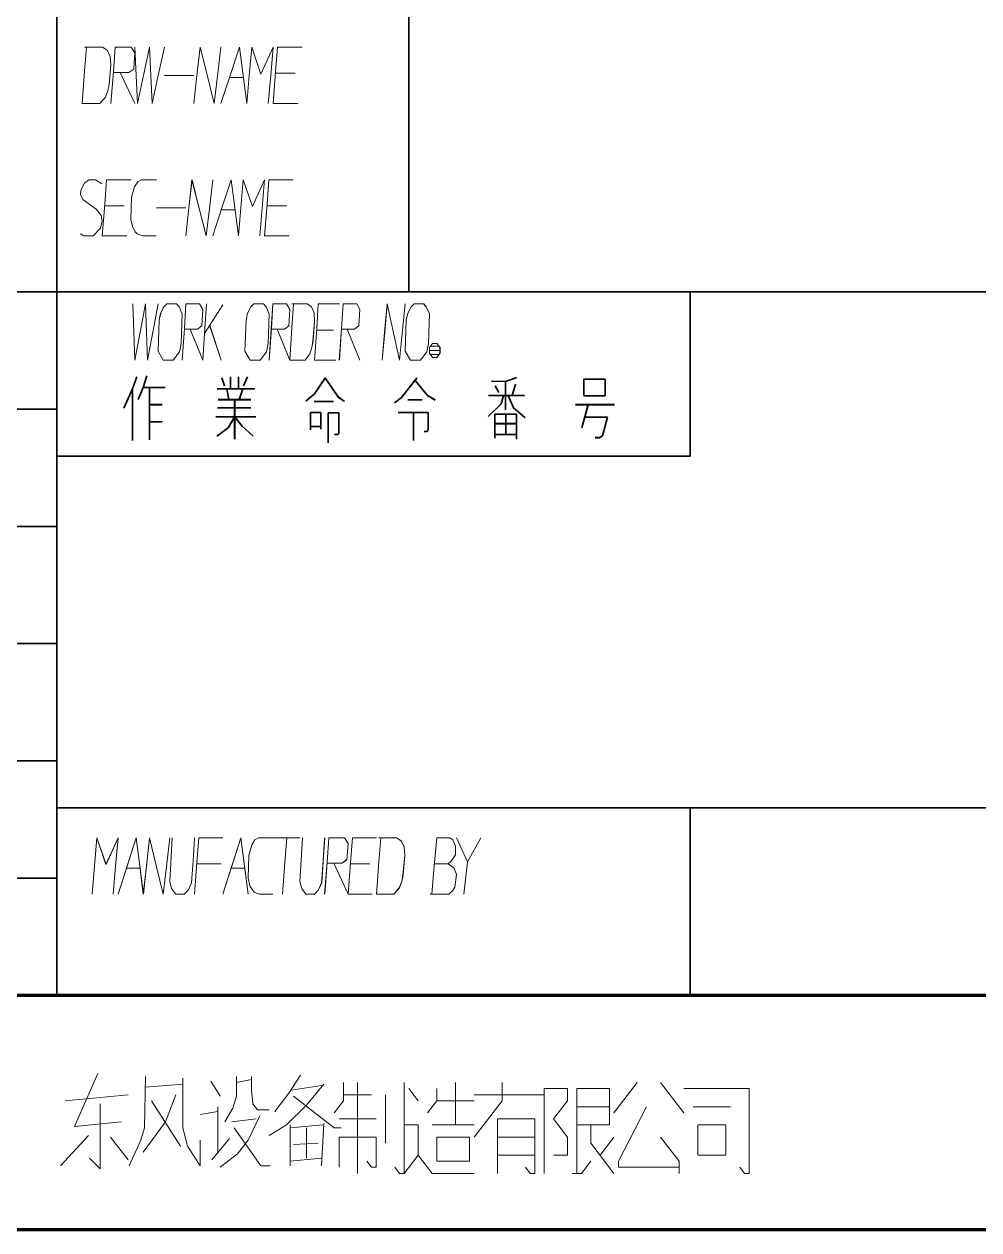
# Model space of a CAD drawing. Header units: millimetres. Extents: x 1333 to 104182, y -62616 to -5704.
# Drawn here: x 43425.5 to 43466.2, y -62590.8 to -62539.4 of the extents above; entities that cross this region are included whole.
import ezdxf

# ---------------------------------------------------------------- set-up
doc = ezdxf.new("R2010")
doc.units = ezdxf.units.MM
doc.header["$LTSCALE"] = 0.5
doc.layers.add('08', color=1, linetype='Continuous')
doc.layers.add('11', color=3, linetype='Continuous')

# ---------------------------------------------------------------- blocks, each defined once
blk = doc.blocks.new('A$C32A078D3')
at = {"color": 7, "lineweight": 13}
for points in [[(-148.255, 6.668), (-149.248, 4.41)], [(-146.218, 6.539), (-146.268, 4.345)], [(-146.218, 6.087), (-144.628, 6.216)], [(-144.628, 6.474), (-144.628, 4.345)], [(-143.436, 6.345), (-143.039, 5.7)], [(-142.343, 6.539), (-142.343, 5.7)], [(-142.343, 6.281), (-141.697, 6.41)], [(-141.697, 6.539), (-141.697, 5.958)], [(-138.617, 6.216), (-139.362, 5.313), (-140.207, 4.474), (-140.952, 4.023)], [(-139.611, 6.603), (-140.108, 5.829)], [(-137.773, 6.281), (-137.773, 5.506), (-138.17, 4.99)], [(-137.177, 2.41), (-137.177, 6.281)], [(-135.19, 6.281), (-135.19, 2.41), (-135.388, 2.41), (-135.587, 2.668)], [(-133.004, 6.281), (-133.004, 4.474)], [(-131.017, 6.281), (-131.017, 5.506), (-132.209, 3.958)], [(-126.248, 4.99), (-125.254, 6.281)], [(-123.267, 4.99), (-124.26, 6.281)], [(-149.646, 5.506), (-146.963, 5.764)], [(-145.373, 4.603), (-144.926, 5.764)], [(-142.343, 5.7), (-142.492, 5.184)], [(-141.697, 5.958), (-141.648, 5.377)], [(-140.108, 5.829), (-140.704, 5.055)], [(-140.008, 5.958), (-138.717, 6.152)], [(-139.909, 5.7), (-138.17, 4.345), (-137.872, 4.345)], [(-136.581, 5.764), (-137.773, 5.764)], [(-135.984, 3.7), (-135.984, 5.764)], [(-134.593, 5.506), (-134.991, 6.023)], [(-134.196, 4.99), (-133.799, 5.506), (-133.799, 6.023)], [(-129.228, 5.764), (-132.209, 5.764)], [(-129.228, 2.41), (-129.228, 6.023), (-128.235, 6.023), (-128.235, 5.506), (-128.831, 4.732), (-128.235, 3.958), (-128.235, 3.184), (-128.831, 3.184)], [(-127.837, 4.474), (-126.446, 4.474), (-126.446, 6.023), (-127.837, 6.023), (-127.837, 2.41)], [(-120.882, 2.668), (-120.684, 2.41), (-120.485, 2.41), (-120.485, 6.023), (-123.267, 6.023)], [(-148.155, 5.377), (-148.155, 2.603)], [(-145.97, 5.506), (-144.728, 3.571)], [(-143.138, 3.313), (-143.138, 5.248)], [(-142.492, 5.184), (-142.84, 4.603)], [(-141.648, 5.377), (-141.449, 5.119)], [(-133.799, 5.506), (-132.209, 5.506)], [(-126.446, 5.248), (-127.837, 5.248)], [(-124.857, 5.248), (-126.049, 2.926), (-126.049, 2.668), (-123.466, 2.668)], [(-122.87, 5.248), (-121.28, 5.248)], [(-143.138, 5.055), (-143.883, 4.926)], [(-142.542, 4.603), (-141.499, 4.732)], [(-141.35, 4.861), (-141.846, 3.829)], [(-141.449, 5.119), (-140.952, 5.119)], [(-137.971, 4.732), (-136.382, 4.732)], [(-131.215, 2.41), (-131.215, 4.732), (-129.626, 4.732), (-129.626, 2.41), (-129.824, 2.41), (-130.023, 2.668)], [(-149.248, 4.41), (-147.261, 4.603)], [(-146.268, 4.345), (-146.417, 3.829)], [(-146.317, 3.313), (-145.373, 4.603)], [(-144.628, 4.345), (-144.43, 3.571)], [(-142.442, 4.345), (-141.3, 2.732)], [(-140.058, 4.474), (-140.058, 2.732)], [(-140.058, 4.345), (-138.667, 4.474)], [(-139.362, 4.345), (-139.362, 3.055)], [(-138.617, 4.539), (-138.717, 2.732)], [(-135.19, 4.474), (-134.593, 4.474), (-134.593, 3.184)], [(-132.209, 4.474), (-133.997, 4.474)], [(-126.248, 2.41), (-127.241, 3.7), (-127.241, 4.474)], [(-148.652, 4.023), (-149.844, 2.732)], [(-147.708, 3.958), (-146.963, 2.99)], [(-146.417, 3.829), (-146.913, 2.732)], [(-143.883, 2.732), (-143.883, 3.829)], [(-142.641, 3.894), (-143.386, 2.99)], [(-142.293, 3.248), (-141.846, 3.829)], [(-139.909, 3.635), (-138.866, 3.7)], [(-137.971, 2.668), (-137.971, 3.958), (-136.382, 3.958), (-136.382, 2.668), (-136.581, 2.668), (-136.779, 2.926)], [(-131.215, 3.958), (-129.626, 3.958)], [(-126.844, 3.184), (-126.248, 3.958)], [(-123.466, 2.41), (-123.466, 2.926), (-124.26, 3.958)], [(-144.43, 3.571), (-143.883, 2.732)], [(-143.039, 2.668), (-142.293, 3.248)], [(-135.19, 2.41), (-134.593, 3.184), (-133.997, 2.41), (-132.209, 2.41)], [(-129.626, 3.184), (-131.215, 3.184)], [(-148.155, 2.603), (-148.602, 3.055)], [(-141.3, 2.732), (-140.902, 2.732)], [(-138.717, 3.055), (-140.058, 2.926)], [(-128.036, 2.41), (-127.639, 2.41), (-127.241, 2.926)]]:
    blk.add_lwpolyline(points, dxfattribs=at)
for points in [[(-122.671, 4.474), (-122.671, 3.184), (-121.479, 3.184), (-121.479, 4.474)], [(-133.799, 2.926), (-132.408, 2.926), (-132.408, 3.958), (-133.799, 3.958)]]:
    blk.add_lwpolyline(points, close=True, dxfattribs=at)
blk = doc.blocks.new('999')
at = {"color": 7, "lineweight": 35}
for p, q in [((75474.98, -11451.12), (75474.98, -11826.55)), ((75114.98, -11823.12), (75475.51, -11823.12)), ((75804.98, -11823.12), (75475.51, -11823.12)), ((75474.98, -11826.55), (75474.98, -11913.12)), ((75114.98, -11838.12), (75474.98, -11838.12)), ((75555.98, -11844.12), (75474.98, -11844.12)), ((75234.98, -11853.12), (75474.98, -11853.12)), ((75474.98, -11868.12), (75294.98, -11868.12)), ((75354.98, -11883.12), (75474.98, -11883.12)), ((75474.98, -11889.12), (75684.98, -11889.12)), ((75414.98, -11898.12), (75474.98, -11898.12)), ((75894.98, -11913.12), (75114.98, -11913.12))]:
    blk.add_line(p, q, dxfattribs=at)
at = {"color": 7, "lineweight": 35, "ltscale": 0.45}
blk.add_line((75519.98, -11823.12), (75519.98, -11769.12), dxfattribs=at)
at = {"color": 7, "lineweight": 35, "ltscale": 0.175}
blk.add_line((75555.98, -11823.12), (75555.98, -11844.12), dxfattribs=at)
at = {"color": 7, "lineweight": 35, "ltscale": 0.013838}
blk.add_line((75485.19, -11833.97), (75484.64, -11835.53), dxfattribs=at)
at = {"color": 7, "lineweight": 35, "ltscale": 0.012732}
blk.add_line((75486.48, -11833.88), (75486.03, -11835.34), dxfattribs=at)
at = {"color": 7, "lineweight": 35, "ltscale": 0.008817}
blk.add_line((75496.07, -11834.14), (75496.43, -11835.13), dxfattribs=at)
at = {"color": 7, "lineweight": 35, "ltscale": 0.013058}
blk.add_line((75497.19, -11833.97), (75497.19, -11835.53), dxfattribs=at)
at = {"color": 7, "lineweight": 35, "ltscale": 0.012885}
blk.add_line((75498.23, -11835.53), (75498.23, -11833.99), dxfattribs=at)
at = {"color": 7, "lineweight": 35, "ltscale": 0.010751}
blk.add_line((75499.35, -11833.97), (75498.84, -11835.15), dxfattribs=at)
at = {"color": 7, "lineweight": 35, "ltscale": 0.020296}
blk.add_line((75509.3, -11834.14), (75507.93, -11836.15), dxfattribs=at)
at = {"color": 7, "lineweight": 35, "ltscale": 0.025005}
blk.add_line((75509.3, -11834.14), (75510.99, -11836.61), dxfattribs=at)
at = {"color": 7, "lineweight": 35, "ltscale": 0.026499}
blk.add_line((75521.03, -11834.14), (75519.07, -11836.64), dxfattribs=at)
at = {"color": 7, "lineweight": 35, "ltscale": 0.020925}
blk.add_line((75520.79, -11834.44), (75522.38, -11836.38), dxfattribs=at)
at = {"color": 7, "lineweight": 35, "ltscale": 0.012818}
blk.add_line((75533.82, -11834.09), (75532.36, -11834.58), dxfattribs=at)
at = {"color": 7, "lineweight": 35, "ltscale": 0.017297}
blk.add_line((75542.38, -11836.36), (75542.38, -11834.28), dxfattribs=at)
at = {"color": 7, "lineweight": 35, "ltscale": 0.022888}
for p, q in [((75542.38, -11834.28), (75545.12, -11834.28)), ((75545.12, -11836.42), (75542.38, -11836.42)), ((75531.01, -11838.77), (75533.75, -11838.77)), ((75531.01, -11839.98), (75533.75, -11839.98)), ((75531.01, -11841.38), (75533.75, -11841.38))]:
    blk.add_line(p, q, dxfattribs=at)
at = {"color": 7, "lineweight": 35, "ltscale": 0.017825}
blk.add_line((75545.12, -11834.28), (75545.12, -11836.42), dxfattribs=at)
at = {"color": 7, "lineweight": 35, "ltscale": 0.022354}
blk.add_line((75484.64, -11835.53), (75483.56, -11837.99), dxfattribs=at)
at = {"color": 7, "lineweight": 35, "ltscale": 0.055069}
blk.add_line((75484.64, -11835.53), (75484.64, -11842.14), dxfattribs=at)
at = {"color": 7, "lineweight": 35, "ltscale": 0.01406}
blk.add_line((75486.03, -11835.34), (75485.36, -11836.89), dxfattribs=at)
at = {"color": 7, "lineweight": 35, "ltscale": 0.023425}
blk.add_line((75486.03, -11835.34), (75488.85, -11835.34), dxfattribs=at)
at = {"color": 7, "lineweight": 35, "ltscale": 0.055948}
blk.add_line((75486.82, -11835.34), (75486.82, -11842.06), dxfattribs=at)
at = {"color": 7, "lineweight": 35, "ltscale": 0.039795}
blk.add_line((75495.5, -11835.53), (75500.28, -11835.53), dxfattribs=at)
at = {"color": 7, "lineweight": 35, "ltscale": 0.01167}
blk.add_line((75496.73, -11835.53), (75496.98, -11836.91), dxfattribs=at)
at = {"color": 7, "lineweight": 35, "ltscale": 0.012113}
blk.add_line((75498.78, -11835.53), (75498.31, -11836.91), dxfattribs=at)
at = {"color": 7, "lineweight": 35, "ltscale": 0.014799}
blk.add_line((75532.36, -11834.58), (75530.58, -11834.54), dxfattribs=at)
at = {"color": 7, "lineweight": 35, "ltscale": 0.007989}
blk.add_line((75531.03, -11835.15), (75531.51, -11835.98), dxfattribs=at)
at = {"color": 7, "lineweight": 35, "ltscale": 0.030356}
blk.add_line((75532.36, -11834.58), (75532.36, -11838.22), dxfattribs=at)
at = {"color": 7, "lineweight": 35, "ltscale": 0.01256}
blk.add_line((75533.65, -11834.94), (75533.2, -11836.38), dxfattribs=at)
at = {"color": 7, "lineweight": 35, "ltscale": 0.013745}
blk.add_line((75486.82, -11837.55), (75488.47, -11837.55), dxfattribs=at)
at = {"color": 7, "lineweight": 35, "ltscale": 0.034692}
blk.add_line((75495.63, -11836.91), (75499.79, -11836.91), dxfattribs=at)
at = {"color": 7, "lineweight": 35, "ltscale": 0.042181}
blk.add_line((75497.72, -11836.91), (75497.72, -11841.97), dxfattribs=at)
at = {"color": 7, "lineweight": 35, "ltscale": 0.012121}
blk.add_line((75507.93, -11836.15), (75506.83, -11837.1), dxfattribs=at)
at = {"color": 7, "lineweight": 35, "ltscale": 0.020776}
blk.add_line((75507.89, -11837.14), (75510.38, -11837.14), dxfattribs=at)
at = {"color": 7, "lineweight": 35, "ltscale": 0.007862}
blk.add_line((75510.99, -11836.61), (75511.78, -11837.14), dxfattribs=at)
at = {"color": 7, "lineweight": 35, "ltscale": 0.009306}
blk.add_line((75519.07, -11836.64), (75518.18, -11837.31), dxfattribs=at)
at = {"color": 7, "lineweight": 35, "ltscale": 0.01532}
blk.add_line((75519.87, -11836.93), (75521.71, -11836.93), dxfattribs=at)
at = {"color": 7, "lineweight": 35, "ltscale": 0.009549}
blk.add_line((75522.38, -11836.38), (75523.38, -11836.95), dxfattribs=at)
at = {"color": 7, "lineweight": 35, "ltscale": 0.019321}
blk.add_line((75531.81, -11837.46), (75530.14, -11839.07), dxfattribs=at)
at = {"color": 7, "lineweight": 35, "ltscale": 0.03822}
blk.add_line((75530.18, -11836.38), (75534.77, -11836.38), dxfattribs=at)
at = {"color": 7, "lineweight": 35, "ltscale": 0.009288}
blk.add_line((75532.09, -11836.38), (75531.81, -11837.46), dxfattribs=at)
at = {"color": 7, "lineweight": 35, "ltscale": 0.014153}
blk.add_line((75532.72, -11836.38), (75533.37, -11837.95), dxfattribs=at)
at = {"color": 7, "lineweight": 35, "ltscale": 0.041736}
blk.add_line((75541.3, -11837.55), (75546.31, -11837.55), dxfattribs=at)
at = {"color": 7, "lineweight": 35, "ltscale": 0.025634}
blk.add_line((75542.93, -11837.55), (75542.13, -11840.52), dxfattribs=at)
at = {"color": 7, "lineweight": 35, "ltscale": 0.042444}
blk.add_line((75495.31, -11839.09), (75500.41, -11839.09), dxfattribs=at)
at = {"color": 7, "lineweight": 35, "ltscale": 0.035217}
blk.add_line((75495.55, -11837.97), (75499.77, -11837.97), dxfattribs=at)
at = {"color": 7, "lineweight": 35, "ltscale": 0.013831}
blk.add_line((75497.72, -11839.09), (75496.9, -11840.53), dxfattribs=at)
at = {"color": 7, "lineweight": 35, "ltscale": 0.012913}
blk.add_line((75497.72, -11839.09), (75498.69, -11840.3), dxfattribs=at)
at = {"color": 7, "lineweight": 35, "ltscale": 0.011108}
for p, q in [((75507.42, -11838.54), (75508.75, -11838.54)), ((75507.42, -11840.36), (75508.75, -11840.36))]:
    blk.add_line(p, q, dxfattribs=at)
at = {"color": 7, "lineweight": 35, "ltscale": 0.01853}
blk.add_line((75507.42, -11840.76), (75507.42, -11838.54), dxfattribs=at)
at = {"color": 7, "lineweight": 35, "ltscale": 0.018002}
blk.add_line((75508.75, -11838.54), (75508.75, -11840.7), dxfattribs=at)
at = {"color": 7, "lineweight": 35, "ltscale": 0.011621}
blk.add_line((75509.66, -11838.58), (75511.06, -11838.58), dxfattribs=at)
at = {"color": 7, "lineweight": 35, "ltscale": 0.032123}
blk.add_line((75509.66, -11842.44), (75509.66, -11838.58), dxfattribs=at)
at = {"color": 7, "lineweight": 35, "ltscale": 0.021356}
blk.add_line((75511.06, -11838.58), (75511.06, -11841.15), dxfattribs=at)
at = {"color": 7, "lineweight": 35, "ltscale": 0.032043}
blk.add_line((75518.62, -11838.56), (75522.47, -11838.56), dxfattribs=at)
at = {"color": 7, "lineweight": 35, "ltscale": 0.029919}
blk.add_line((75520.59, -11838.56), (75520.59, -11842.15), dxfattribs=at)
at = {"color": 7, "lineweight": 35, "ltscale": 0.018179}
blk.add_line((75522.47, -11838.56), (75522.47, -11840.74), dxfattribs=at)
at = {"color": 7, "lineweight": 35, "ltscale": 0.025415}
blk.add_line((75531.01, -11841.82), (75531.01, -11838.77), dxfattribs=at)
at = {"color": 7, "lineweight": 35, "ltscale": 0.02171}
blk.add_line((75532.38, -11838.77), (75532.38, -11841.38), dxfattribs=at)
at = {"color": 7, "lineweight": 35, "ltscale": 0.016253}
blk.add_line((75533.37, -11837.95), (75534.85, -11839.22), dxfattribs=at)
at = {"color": 7, "lineweight": 35, "ltscale": 0.026474}
blk.add_line((75533.75, -11838.77), (75533.75, -11841.95), dxfattribs=at)
at = {"color": 7, "lineweight": 35, "ltscale": 0.013562}
blk.add_line((75486.82, -11839.73), (75488.44, -11839.73), dxfattribs=at)
at = {"color": 7, "lineweight": 35, "ltscale": 0.014876}
blk.add_line((75496.9, -11840.53), (75495.46, -11841.59), dxfattribs=at)
at = {"color": 7, "lineweight": 35, "ltscale": 0.015722}
blk.add_line((75498.69, -11840.3), (75500.09, -11841.57), dxfattribs=at)
at = {"color": 7, "lineweight": 35, "ltscale": 0.024365}
blk.add_line((75542.5, -11839.15), (75545.42, -11839.15), dxfattribs=at)
at = {"color": 7, "lineweight": 35, "ltscale": 0.020591}
blk.add_line((75545.42, -11839.15), (75544.78, -11841.54), dxfattribs=at)
at = {"color": 7, "lineweight": 35, "ltscale": 0.00343}
blk.add_line((75510.92, -11841.38), (75510.51, -11841.38), dxfattribs=at)
at = {"color": 7, "lineweight": 35, "ltscale": 0.002245}
blk.add_line((75511.06, -11841.15), (75510.92, -11841.38), dxfattribs=at)
at = {"color": 7, "lineweight": 35, "ltscale": 0.003223}
blk.add_line((75522.34, -11840.97), (75521.95, -11840.97), dxfattribs=at)
at = {"color": 7, "lineweight": 35, "ltscale": 0.002201}
blk.add_line((75522.47, -11840.74), (75522.34, -11840.97), dxfattribs=at)
at = {"color": 7, "lineweight": 35, "ltscale": 0.004529}
blk.add_line((75544.38, -11841.77), (75543.83, -11841.77), dxfattribs=at)
at = {"color": 7, "lineweight": 35, "ltscale": 0.003873}
blk.add_line((75544.78, -11841.54), (75544.38, -11841.77), dxfattribs=at)
at = {"color": 7, "lineweight": 35, "ltscale": 0.2}
blk.add_line((75555.98, -11889.12), (75555.98, -11913.12), dxfattribs=at)
at = {"color": 7, "lineweight": 70}
for p, q in [((75894.98, -11913.12), (73476.98, -11913.12)), ((75924.98, -11943.12), (73401.98, -11943.12))]:
    blk.add_line(p, q, dxfattribs=at)
at = {"color": 7, "lineweight": 13}
for points in [[(75478.21, -11799.03), (75480.49, -11799.03), (75481.2, -11798.22), (75481.51, -11797.41), (75481.67, -11796.6), (75481.9, -11794.08), (75481.82, -11793), (75481.43, -11792.19), (75480.8, -11791.83), (75478.52, -11791.83)], [(75478.76, -11791.83), (75478.52, -11794.89), (75478.21, -11799.03)], [(75481.9, -11799.03), (75482.22, -11794.98), (75482.45, -11791.83), (75484.5, -11791.83), (75484.97, -11792.55), (75484.81, -11794.62), (75484.18, -11795.07), (75482.22, -11795.07)], [(75484.97, -11791.83), (75485.12, -11795.43), (75485.28, -11799.03), (75486.07, -11795.43), (75486.85, -11791.83), (75487.01, -11795.43), (75487.17, -11799.03), (75487.95, -11795.43), (75488.74, -11791.83)], [(75492.51, -11799.03), (75492.9, -11795.43), (75493.3, -11791.83), (75494.24, -11795.52), (75495.1, -11799.03), (75495.57, -11795.16), (75495.97, -11791.83)], [(75495.97, -11799.03), (75497.15, -11795.43), (75498.32, -11791.83), (75498.8, -11795.43), (75499.27, -11799.03)], [(75499.27, -11799.03), (75499.58, -11795.43), (75499.9, -11791.83), (75501.07, -11795.25), (75502.65, -11791.83), (75502.33, -11795.43), (75502.02, -11799.03)], [(75505.79, -11799.03), (75502.65, -11799.03), (75502.96, -11794.98), (75503.2, -11791.83), (75506.34, -11791.83)], [(75483.08, -11795.07), (75484.97, -11799.03)], [(75488.74, -11795.43), (75492.51, -11795.43)], [(75497.07, -11795.7), (75498.8, -11795.7)], [(75502.96, -11795.16), (75505.47, -11795.16)], [(75477.99, -11815.7), (75478.45, -11815.97), (75479.62, -11815.97), (75480.56, -11814.98), (75480.79, -11814.08), (75480.64, -11813.36), (75480.01, -11812.55), (75478.3, -11811.29), (75477.99, -11810.66), (75478.06, -11810.12), (75478.53, -11809.22), (75479.08, -11808.77), (75479.94, -11808.77), (75480.72, -11809.31)], [(75483.92, -11815.97), (75480.79, -11815.97), (75481.11, -11811.92), (75481.34, -11808.77), (75484.46, -11808.77)], [(75487.66, -11815.97), (75485.94, -11815.97), (75485.24, -11815.7), (75485.01, -11815.43), (75484.7, -11814.89), (75484.46, -11813.9), (75484.54, -11811.02), (75484.93, -11809.67), (75485.32, -11809.04), (75485.79, -11808.77), (75487.74, -11808.77)], [(75491.48, -11815.97), (75491.87, -11812.37), (75492.26, -11808.77), (75493.2, -11812.46), (75494.06, -11815.97), (75494.53, -11812.1), (75494.92, -11808.77)], [(75494.92, -11815.97), (75496.09, -11812.37), (75497.26, -11808.77), (75497.73, -11812.37), (75498.2, -11815.97)], [(75498.2, -11815.97), (75498.51, -11812.37), (75498.82, -11808.77), (75499.99, -11812.19), (75501.55, -11808.77), (75501.24, -11812.37), (75500.93, -11815.97)], [(75504.67, -11815.97), (75501.55, -11815.97), (75501.86, -11811.92), (75502.1, -11808.77), (75505.22, -11808.77)], [(75481.11, -11812.1), (75483.6, -11812.1)], [(75487.74, -11812.37), (75491.48, -11812.37)], [(75496.01, -11812.64), (75497.73, -11812.64)], [(75501.86, -11812.1), (75504.36, -11812.1)], [(75484.68, -11824.67), (75484.82, -11828.27), (75484.95, -11831.87), (75485.63, -11828.27), (75486.3, -11824.67), (75486.44, -11828.27), (75486.57, -11831.87), (75487.24, -11828.27), (75487.92, -11824.67)], [(75491.02, -11831.87), (75491.29, -11827.82), (75491.49, -11824.67), (75493.24, -11824.67), (75493.65, -11825.39), (75493.51, -11827.46), (75492.97, -11827.91), (75491.29, -11827.91)], [(75493.65, -11831.87), (75493.92, -11827.82), (75494.12, -11824.67)], [(75496.21, -11824.76), (75493.85, -11828.45)], [(75502.14, -11831.87), (75502.41, -11827.82), (75502.61, -11824.67), (75504.37, -11824.67), (75504.77, -11825.39), (75504.64, -11827.46), (75504.1, -11827.91), (75502.41, -11827.91)], [(75504.77, -11831.87), (75506.73, -11831.87), (75507.33, -11831.06), (75507.6, -11830.25), (75507.74, -11829.44), (75507.94, -11826.92), (75507.87, -11825.84), (75507.53, -11825.03), (75507, -11824.67), (75505.04, -11824.67)], [(75505.24, -11824.67), (75505.04, -11827.73), (75504.77, -11831.87)], [(75510.64, -11831.87), (75507.94, -11831.87), (75508.21, -11827.82), (75508.41, -11824.67), (75511.11, -11824.67)], [(75511.11, -11831.87), (75511.38, -11827.82), (75511.58, -11824.67), (75513.33, -11824.67), (75513.74, -11825.39), (75513.6, -11827.46), (75513.06, -11827.91), (75511.38, -11827.91)], [(75516.57, -11831.87), (75516.9, -11828.27), (75517.24, -11824.67), (75518.05, -11828.36), (75518.79, -11831.87), (75519.2, -11828), (75519.53, -11824.67)], [(75492.03, -11827.91), (75493.65, -11831.87)], [(75494.52, -11827.37), (75496.01, -11831.87)], [(75503.15, -11827.91), (75504.77, -11831.87)], [(75508.21, -11828), (75510.37, -11828)], [(75512.12, -11827.91), (75513.74, -11831.87)], [(75523.98, -11830.61), (75522.63, -11830.61)], [(75522.77, -11830.07), (75523.85, -11830.07)], [(75522.77, -11831.15), (75523.85, -11831.15)], [(75479.49, -11900.17), (75479.8, -11896.57), (75480.11, -11892.97), (75481.27, -11896.39), (75482.81, -11892.97), (75482.5, -11896.57), (75482.19, -11900.17)], [(75482.81, -11900.17), (75483.96, -11896.57), (75485.12, -11892.97), (75485.58, -11896.57), (75486.04, -11900.17)], [(75486.04, -11900.17), (75486.43, -11896.57), (75486.81, -11892.97), (75487.74, -11896.66), (75488.58, -11900.17), (75489.05, -11896.3), (75489.43, -11892.97)], [(75489.74, -11892.97), (75489.43, -11898.55), (75489.66, -11899.45), (75490.2, -11900.17), (75491.28, -11900.17), (75491.82, -11899.63), (75492.21, -11898.73), (75492.44, -11895.31), (75492.59, -11892.97)], [(75492.59, -11900.17), (75492.9, -11896.12), (75493.13, -11892.97), (75496.21, -11892.97)], [(75496.21, -11900.17), (75497.37, -11896.57), (75498.52, -11892.97), (75498.99, -11896.57), (75499.45, -11900.17)], [(75502.61, -11900.17), (75500.91, -11900.17), (75500.22, -11899.9), (75499.99, -11899.63), (75499.68, -11899.09), (75499.45, -11898.1), (75499.52, -11895.22), (75499.91, -11893.87), (75500.3, -11893.24), (75500.76, -11892.97), (75502.68, -11892.97)], [(75502.68, -11892.97), (75506.07, -11892.97)], [(75503.84, -11900.17), (75504.15, -11896.12), (75504.38, -11892.97)], [(75506.38, -11892.97), (75506.07, -11898.55), (75506.3, -11899.45), (75506.84, -11900.17), (75507.92, -11900.17), (75508.46, -11899.63), (75508.85, -11898.73), (75509.08, -11895.31), (75509.23, -11892.97)], [(75509.23, -11900.17), (75509.54, -11896.12), (75509.77, -11892.97), (75511.77, -11892.97), (75512.24, -11893.69), (75512.08, -11895.76), (75511.47, -11896.21), (75509.54, -11896.21)], [(75515.32, -11900.17), (75512.24, -11900.17), (75512.54, -11896.12), (75512.78, -11892.97), (75515.86, -11892.97)], [(75515.86, -11900.17), (75518.09, -11900.17), (75518.78, -11899.36), (75519.09, -11898.55), (75519.25, -11897.74), (75519.48, -11895.22), (75519.4, -11894.14), (75519.02, -11893.33), (75518.4, -11892.97), (75516.17, -11892.97)], [(75516.4, -11892.97), (75516.17, -11896.03), (75515.86, -11900.17)], [(75522.71, -11900.17), (75525.1, -11900.17), (75525.64, -11899.72), (75525.87, -11899.27), (75526.1, -11897.65), (75525.8, -11896.84), (75525.02, -11896.3), (75525.41, -11895.94), (75525.95, -11895.13), (75525.95, -11894.05), (75525.64, -11893.24), (75525.26, -11892.97), (75523.56, -11892.97), (75523.25, -11896.57), (75522.94, -11900.17)], [(75526.1, -11892.97), (75527.49, -11896.03), (75527.03, -11900.17)], [(75527.49, -11896.03), (75529.19, -11892.97)], [(75483.89, -11896.84), (75485.58, -11896.84)], [(75492.9, -11896.3), (75495.98, -11896.3)], [(75497.29, -11896.84), (75498.99, -11896.84)], [(75510.39, -11896.21), (75512.24, -11900.17)], [(75512.54, -11896.3), (75515.01, -11896.3)], [(75525.02, -11896.3), (75523.25, -11896.3)]]:
    blk.add_lwpolyline(points, dxfattribs=at)
for points in [[(75489.87, -11831.87), (75490.68, -11830.79), (75490.88, -11829.71), (75491.02, -11825.93), (75490.61, -11825.03), (75490.28, -11824.67), (75489.06, -11824.67), (75488.66, -11825.03), (75488.26, -11825.84), (75488.05, -11826.74), (75487.92, -11830.7), (75488.59, -11831.87)], [(75501, -11831.87), (75501.8, -11830.79), (75502.01, -11829.71), (75502.14, -11825.93), (75501.74, -11825.03), (75501.4, -11824.67), (75500.19, -11824.67), (75499.78, -11825.03), (75499.38, -11825.84), (75499.18, -11826.74), (75499.04, -11830.7), (75499.72, -11831.87)], [(75521.49, -11831.87), (75522.3, -11830.79), (75522.5, -11829.71), (75522.63, -11825.93), (75522.23, -11825.03), (75521.89, -11824.67), (75520.68, -11824.67), (75520.28, -11825.03), (75519.87, -11825.84), (75519.67, -11826.74), (75519.53, -11830.7), (75520.21, -11831.87)], [(75523.04, -11831.51), (75523.58, -11831.51), (75523.98, -11830.97), (75523.98, -11830.25), (75523.58, -11829.71), (75523.04, -11829.71), (75522.63, -11830.25), (75522.63, -11830.97)]]:
    blk.add_lwpolyline(points, close=True, dxfattribs=at)

msp = doc.modelspace()

# ---------------------------------------------------------------- linework, layer by layer
at = {"color": 7, "lineweight": 35}
for p, q in [((43426.862, -62426.825), (43426.862, -62551.969)), ((43306.862, -62550.825), (43427.041, -62550.825)), ((43536.862, -62550.825), (43427.041, -62550.825)), ((43426.862, -62551.969), (43426.862, -62580.825)), ((43306.862, -62555.825), (43426.862, -62555.825)), ((43453.862, -62557.825), (43426.862, -62557.825)), ((43346.862, -62560.825), (43426.862, -62560.825)), ((43426.862, -62565.825), (43366.862, -62565.825)), ((43386.862, -62570.825), (43426.862, -62570.825)), ((43426.862, -62572.825), (43496.862, -62572.825)), ((43406.862, -62575.825), (43426.862, -62575.825)), ((43566.862, -62580.825), (43306.862, -62580.825))]:
    msp.add_line(p, q, dxfattribs=at)
at = {"color": 7, "lineweight": 35, "ltscale": 0.45}
msp.add_line((43441.862, -62550.825), (43441.862, -62532.825), dxfattribs=at)
at = {"color": 7, "lineweight": 35, "ltscale": 0.175}
msp.add_line((43453.862, -62550.825), (43453.862, -62557.825), dxfattribs=at)
at = {"color": 7, "lineweight": 35, "ltscale": 0.013838}
msp.add_line((43430.266, -62554.441), (43430.083, -62554.963), dxfattribs=at)
at = {"color": 7, "lineweight": 35, "ltscale": 0.012732}
msp.add_line((43430.696, -62554.412), (43430.548, -62554.9), dxfattribs=at)
at = {"color": 7, "lineweight": 35, "ltscale": 0.008817}
msp.add_line((43433.894, -62554.497), (43434.014, -62554.829), dxfattribs=at)
at = {"color": 7, "lineweight": 35, "ltscale": 0.013058}
msp.add_line((43434.268, -62554.441), (43434.268, -62554.963), dxfattribs=at)
at = {"color": 7, "lineweight": 35, "ltscale": 0.012885}
msp.add_line((43434.613, -62554.963), (43434.613, -62554.448), dxfattribs=at)
at = {"color": 7, "lineweight": 35, "ltscale": 0.010751}
msp.add_line((43434.986, -62554.441), (43434.817, -62554.836), dxfattribs=at)
at = {"color": 7, "lineweight": 35, "ltscale": 0.020296}
msp.add_line((43438.304, -62554.497), (43437.846, -62555.168), dxfattribs=at)
at = {"color": 7, "lineweight": 35, "ltscale": 0.025005}
msp.add_line((43438.304, -62554.497), (43438.868, -62555.323), dxfattribs=at)
at = {"color": 7, "lineweight": 35, "ltscale": 0.026499}
msp.add_line((43442.214, -62554.497), (43441.559, -62555.33), dxfattribs=at)
at = {"color": 7, "lineweight": 35, "ltscale": 0.020925}
msp.add_line((43442.134, -62554.598), (43442.665, -62555.246), dxfattribs=at)
at = {"color": 7, "lineweight": 35, "ltscale": 0.014799}
msp.add_line((43445.989, -62554.645), (43445.397, -62554.631), dxfattribs=at)
at = {"color": 7, "lineweight": 35, "ltscale": 0.012818}
msp.add_line((43446.476, -62554.483), (43445.989, -62554.645), dxfattribs=at)
at = {"color": 7, "lineweight": 35, "ltscale": 0.030356}
msp.add_line((43445.989, -62554.645), (43445.989, -62555.86), dxfattribs=at)
at = {"color": 7, "lineweight": 35, "ltscale": 0.017297}
msp.add_line((43449.329, -62555.238), (43449.329, -62554.547), dxfattribs=at)
at = {"color": 7, "lineweight": 35, "ltscale": 0.022888}
for p, q in [((43449.329, -62554.547), (43450.244, -62554.547)), ((43450.244, -62555.26), (43449.329, -62555.26)), ((43445.539, -62556.043), (43446.454, -62556.043)), ((43445.539, -62556.446), (43446.454, -62556.446)), ((43445.539, -62556.912), (43446.454, -62556.912))]:
    msp.add_line(p, q, dxfattribs=at)
at = {"color": 7, "lineweight": 35, "ltscale": 0.017825}
msp.add_line((43450.244, -62554.547), (43450.244, -62555.26), dxfattribs=at)
at = {"color": 7, "lineweight": 35, "ltscale": 0.022354}
msp.add_line((43430.083, -62554.963), (43429.724, -62555.782), dxfattribs=at)
at = {"color": 7, "lineweight": 35, "ltscale": 0.055069}
msp.add_line((43430.083, -62554.963), (43430.083, -62557.166), dxfattribs=at)
at = {"color": 7, "lineweight": 35, "ltscale": 0.01406}
msp.add_line((43430.548, -62554.9), (43430.323, -62555.415), dxfattribs=at)
at = {"color": 7, "lineweight": 35, "ltscale": 0.023425}
msp.add_line((43430.548, -62554.9), (43431.485, -62554.9), dxfattribs=at)
at = {"color": 7, "lineweight": 35, "ltscale": 0.055948}
msp.add_line((43430.809, -62554.9), (43430.809, -62557.138), dxfattribs=at)
at = {"color": 7, "lineweight": 35, "ltscale": 0.039795}
msp.add_line((43433.704, -62554.963), (43435.296, -62554.963), dxfattribs=at)
at = {"color": 7, "lineweight": 35, "ltscale": 0.01167}
msp.add_line((43434.112, -62554.963), (43434.197, -62555.422), dxfattribs=at)
at = {"color": 7, "lineweight": 35, "ltscale": 0.012113}
msp.add_line((43434.796, -62554.963), (43434.641, -62555.422), dxfattribs=at)
at = {"color": 7, "lineweight": 35, "ltscale": 0.012121}
msp.add_line((43437.846, -62555.168), (43437.48, -62555.486), dxfattribs=at)
at = {"color": 7, "lineweight": 35, "ltscale": 0.007989}
msp.add_line((43445.545, -62554.836), (43445.708, -62555.111), dxfattribs=at)
at = {"color": 7, "lineweight": 35, "ltscale": 0.01256}
msp.add_line((43446.419, -62554.765), (43446.271, -62555.246), dxfattribs=at)
at = {"color": 7, "lineweight": 35, "ltscale": 0.013745}
msp.add_line((43430.809, -62555.634), (43431.358, -62555.634), dxfattribs=at)
at = {"color": 7, "lineweight": 35, "ltscale": 0.034692}
msp.add_line((43433.746, -62555.422), (43435.134, -62555.422), dxfattribs=at)
at = {"color": 7, "lineweight": 35, "ltscale": 0.042181}
msp.add_line((43434.444, -62555.422), (43434.444, -62557.109), dxfattribs=at)
at = {"color": 7, "lineweight": 35, "ltscale": 0.020776}
msp.add_line((43437.832, -62555.5), (43438.663, -62555.5), dxfattribs=at)
at = {"color": 7, "lineweight": 35, "ltscale": 0.007862}
msp.add_line((43438.868, -62555.323), (43439.128, -62555.5), dxfattribs=at)
at = {"color": 7, "lineweight": 35, "ltscale": 0.009306}
msp.add_line((43441.559, -62555.33), (43441.263, -62555.556), dxfattribs=at)
at = {"color": 7, "lineweight": 35, "ltscale": 0.01532}
msp.add_line((43441.826, -62555.429), (43442.439, -62555.429), dxfattribs=at)
at = {"color": 7, "lineweight": 35, "ltscale": 0.009549}
msp.add_line((43442.665, -62555.246), (43442.996, -62555.436), dxfattribs=at)
at = {"color": 7, "lineweight": 35, "ltscale": 0.019321}
msp.add_line((43445.806, -62555.606), (43445.25, -62556.142), dxfattribs=at)
at = {"color": 7, "lineweight": 35, "ltscale": 0.03822}
msp.add_line((43445.264, -62555.246), (43446.793, -62555.246), dxfattribs=at)
at = {"color": 7, "lineweight": 35, "ltscale": 0.009288}
msp.add_line((43445.898, -62555.246), (43445.806, -62555.606), dxfattribs=at)
at = {"color": 7, "lineweight": 35, "ltscale": 0.014153}
msp.add_line((43446.109, -62555.246), (43446.328, -62555.768), dxfattribs=at)
at = {"color": 7, "lineweight": 35, "ltscale": 0.041736}
msp.add_line((43448.969, -62555.634), (43450.639, -62555.634), dxfattribs=at)
at = {"color": 7, "lineweight": 35, "ltscale": 0.025634}
msp.add_line((43449.512, -62555.634), (43449.246, -62556.624), dxfattribs=at)
at = {"color": 7, "lineweight": 35, "ltscale": 0.042444}
msp.add_line((43433.641, -62556.149), (43435.338, -62556.149), dxfattribs=at)
at = {"color": 7, "lineweight": 35, "ltscale": 0.035217}
msp.add_line((43433.718, -62555.775), (43435.127, -62555.775), dxfattribs=at)
at = {"color": 7, "lineweight": 35, "ltscale": 0.013831}
msp.add_line((43434.444, -62556.149), (43434.169, -62556.629), dxfattribs=at)
at = {"color": 7, "lineweight": 35, "ltscale": 0.012913}
msp.add_line((43434.444, -62556.149), (43434.768, -62556.552), dxfattribs=at)
at = {"color": 7, "lineweight": 35, "ltscale": 0.011108}
for p, q in [((43437.677, -62555.966), (43438.121, -62555.966)), ((43437.677, -62556.573), (43438.121, -62556.573))]:
    msp.add_line(p, q, dxfattribs=at)
at = {"color": 7, "lineweight": 35, "ltscale": 0.01853}
msp.add_line((43437.677, -62556.707), (43437.677, -62555.966), dxfattribs=at)
at = {"color": 7, "lineweight": 35, "ltscale": 0.018002}
msp.add_line((43438.121, -62555.966), (43438.121, -62556.686), dxfattribs=at)
at = {"color": 7, "lineweight": 35, "ltscale": 0.011621}
msp.add_line((43438.424, -62555.98), (43438.889, -62555.98), dxfattribs=at)
at = {"color": 7, "lineweight": 35, "ltscale": 0.032123}
msp.add_line((43438.424, -62557.265), (43438.424, -62555.98), dxfattribs=at)
at = {"color": 7, "lineweight": 35, "ltscale": 0.021356}
msp.add_line((43438.889, -62555.98), (43438.889, -62556.834), dxfattribs=at)
at = {"color": 7, "lineweight": 35, "ltscale": 0.032043}
msp.add_line((43441.411, -62555.973), (43442.692, -62555.973), dxfattribs=at)
at = {"color": 7, "lineweight": 35, "ltscale": 0.029919}
msp.add_line((43442.065, -62555.973), (43442.065, -62557.17), dxfattribs=at)
at = {"color": 7, "lineweight": 35, "ltscale": 0.018179}
msp.add_line((43442.692, -62555.973), (43442.692, -62556.7), dxfattribs=at)
at = {"color": 7, "lineweight": 35, "ltscale": 0.025415}
msp.add_line((43445.539, -62557.06), (43445.539, -62556.043), dxfattribs=at)
at = {"color": 7, "lineweight": 35, "ltscale": 0.02171}
msp.add_line((43445.997, -62556.043), (43445.997, -62556.912), dxfattribs=at)
at = {"color": 7, "lineweight": 35, "ltscale": 0.016253}
msp.add_line((43446.328, -62555.768), (43446.821, -62556.191), dxfattribs=at)
at = {"color": 7, "lineweight": 35, "ltscale": 0.026474}
msp.add_line((43446.454, -62556.043), (43446.454, -62557.102), dxfattribs=at)
at = {"color": 7, "lineweight": 35, "ltscale": 0.024365}
msp.add_line((43449.368, -62556.17), (43450.343, -62556.17), dxfattribs=at)
at = {"color": 7, "lineweight": 35, "ltscale": 0.020591}
msp.add_line((43450.343, -62556.17), (43450.13, -62556.965), dxfattribs=at)
at = {"color": 7, "lineweight": 35, "ltscale": 0.013562}
msp.add_line((43430.809, -62556.361), (43431.351, -62556.361), dxfattribs=at)
at = {"color": 7, "lineweight": 35, "ltscale": 0.014876}
msp.add_line((43434.169, -62556.629), (43433.69, -62556.982), dxfattribs=at)
at = {"color": 7, "lineweight": 35, "ltscale": 0.015722}
msp.add_line((43434.768, -62556.552), (43435.232, -62556.975), dxfattribs=at)
at = {"color": 7, "lineweight": 35, "ltscale": 0.002201}
msp.add_line((43442.692, -62556.7), (43442.648, -62556.776), dxfattribs=at)
at = {"color": 7, "lineweight": 35, "ltscale": 0.00343}
msp.add_line((43438.844, -62556.912), (43438.707, -62556.912), dxfattribs=at)
at = {"color": 7, "lineweight": 35, "ltscale": 0.002245}
msp.add_line((43438.889, -62556.834), (43438.844, -62556.912), dxfattribs=at)
at = {"color": 7, "lineweight": 35, "ltscale": 0.003223}
msp.add_line((43442.648, -62556.776), (43442.52, -62556.776), dxfattribs=at)
at = {"color": 7, "lineweight": 35, "ltscale": 0.004529}
msp.add_line((43449.996, -62557.043), (43449.814, -62557.043), dxfattribs=at)
at = {"color": 7, "lineweight": 35, "ltscale": 0.003873}
msp.add_line((43450.13, -62556.965), (43449.996, -62557.043), dxfattribs=at)
at = {"color": 7, "lineweight": 35, "ltscale": 0.2}
msp.add_line((43453.862, -62572.825), (43453.862, -62580.825), dxfattribs=at)
at = {"color": 7, "lineweight": 70}
for p, q in [((43566.862, -62580.825), (42760.862, -62580.825)), ((43576.862, -62590.825), (42735.862, -62590.825))]:
    msp.add_line(p, q, dxfattribs=at)
at = {"color": 3}
msp.add_lwpolyline([(42735.862, -61996.825), (43576.862, -61996.825), (43576.862, -62590.825), (42735.862, -62590.825)], close=True, dxfattribs=at)
at = {"color": 7, "lineweight": 13}
for points in [[(43427.865, -62548.352), (43428.021, -62548.442), (43428.411, -62548.442), (43428.723, -62548.112), (43428.801, -62547.812), (43428.749, -62547.572), (43428.541, -62547.302), (43427.969, -62546.882), (43427.865, -62546.672), (43427.891, -62546.492), (43428.047, -62546.192), (43428.229, -62546.042), (43428.515, -62546.042), (43428.775, -62546.222)], [(43429.842, -62548.442), (43428.801, -62548.442), (43428.905, -62547.092), (43428.983, -62546.042), (43430.024, -62546.042)], [(43431.09, -62548.442), (43430.518, -62548.442), (43430.284, -62548.352), (43430.206, -62548.262), (43430.102, -62548.082), (43430.024, -62547.752), (43430.05, -62546.792), (43430.18, -62546.342), (43430.31, -62546.132), (43430.466, -62546.042), (43431.116, -62546.042)], [(43432.365, -62548.442), (43432.495, -62547.242), (43432.625, -62546.042), (43432.937, -62547.272), (43433.223, -62548.442), (43433.379, -62547.152), (43433.509, -62546.042)], [(43433.509, -62548.442), (43433.899, -62547.242), (43434.289, -62546.042), (43434.445, -62547.242), (43434.601, -62548.442)], [(43434.601, -62548.442), (43434.705, -62547.242), (43434.809, -62546.042), (43435.2, -62547.182), (43435.72, -62546.042), (43435.616, -62547.242), (43435.512, -62548.442)], [(43436.76, -62548.442), (43435.72, -62548.442), (43435.824, -62547.092), (43435.902, -62546.042), (43436.942, -62546.042)], [(43428.905, -62547.152), (43429.738, -62547.152)], [(43431.116, -62547.242), (43432.365, -62547.242)], [(43433.873, -62547.332), (43434.445, -62547.332)], [(43435.824, -62547.152), (43436.656, -62547.152)], [(43430.097, -62551.341), (43430.142, -62552.541), (43430.187, -62553.741), (43430.412, -62552.541), (43430.636, -62551.341), (43430.681, -62552.541), (43430.726, -62553.741), (43430.951, -62552.541), (43431.176, -62551.341)], [(43432.209, -62553.741), (43432.299, -62552.391), (43432.367, -62551.341), (43432.951, -62551.341), (43433.086, -62551.581), (43433.041, -62552.271), (43432.861, -62552.421), (43432.299, -62552.421)], [(43433.086, -62553.741), (43433.176, -62552.391), (43433.243, -62551.341)], [(43433.94, -62551.371), (43433.153, -62552.601)], [(43435.917, -62553.741), (43436.007, -62552.391), (43436.074, -62551.341), (43436.658, -62551.341), (43436.793, -62551.581), (43436.748, -62552.271), (43436.569, -62552.421), (43436.007, -62552.421)], [(43436.793, -62553.741), (43437.445, -62553.741), (43437.647, -62553.471), (43437.737, -62553.201), (43437.782, -62552.931), (43437.849, -62552.091), (43437.827, -62551.731), (43437.714, -62551.461), (43437.535, -62551.341), (43436.883, -62551.341)], [(43436.951, -62551.341), (43436.883, -62552.361), (43436.793, -62553.741)], [(43438.748, -62553.741), (43437.849, -62553.741), (43437.939, -62552.391), (43438.007, -62551.341), (43438.905, -62551.341)], [(43438.905, -62553.741), (43438.995, -62552.391), (43439.063, -62551.341), (43439.647, -62551.341), (43439.782, -62551.581), (43439.737, -62552.271), (43439.557, -62552.421), (43438.995, -62552.421)], [(43440.725, -62553.741), (43440.838, -62552.541), (43440.95, -62551.341), (43441.22, -62552.571), (43441.467, -62553.741), (43441.602, -62552.451), (43441.714, -62551.341)], [(43432.546, -62552.421), (43433.086, -62553.741)], [(43433.378, -62552.241), (43433.872, -62553.741)], [(43436.254, -62552.421), (43436.793, -62553.741)], [(43437.939, -62552.451), (43438.658, -62552.451)], [(43439.242, -62552.421), (43439.782, -62553.741)], [(43442.793, -62553.141), (43443.152, -62553.141)], [(43443.197, -62553.321), (43442.748, -62553.321)], [(43442.793, -62553.501), (43443.152, -62553.501)], [(43428.368, -62576.507), (43428.47, -62575.307), (43428.573, -62574.107), (43428.958, -62575.247), (43429.472, -62574.107), (43429.369, -62575.307), (43429.266, -62576.507)], [(43429.472, -62576.507), (43429.857, -62575.307), (43430.242, -62574.107), (43430.396, -62575.307), (43430.55, -62576.507)], [(43430.55, -62576.507), (43430.679, -62575.307), (43430.807, -62574.107), (43431.115, -62575.337), (43431.398, -62576.507), (43431.552, -62575.217), (43431.68, -62574.107)], [(43431.783, -62574.107), (43431.68, -62575.967), (43431.757, -62576.267), (43431.937, -62576.507), (43432.297, -62576.507), (43432.477, -62576.327), (43432.605, -62576.027), (43432.682, -62574.887), (43432.733, -62574.107)], [(43432.733, -62576.507), (43432.836, -62575.157), (43432.913, -62574.107), (43433.94, -62574.107)], [(43433.94, -62576.507), (43434.325, -62575.307), (43434.711, -62574.107), (43434.865, -62575.307), (43435.019, -62576.507)], [(43436.072, -62576.507), (43435.507, -62576.507), (43435.276, -62576.417), (43435.199, -62576.327), (43435.096, -62576.147), (43435.019, -62575.817), (43435.045, -62574.857), (43435.173, -62574.407), (43435.301, -62574.197), (43435.455, -62574.107), (43436.097, -62574.107)], [(43436.097, -62574.107), (43437.227, -62574.107)], [(43436.483, -62576.507), (43436.585, -62575.157), (43436.662, -62574.107)], [(43437.33, -62574.107), (43437.227, -62575.967), (43437.304, -62576.267), (43437.484, -62576.507), (43437.844, -62576.507), (43438.023, -62576.327), (43438.152, -62576.027), (43438.229, -62574.887), (43438.28, -62574.107)], [(43438.28, -62576.507), (43438.383, -62575.157), (43438.46, -62574.107), (43439.128, -62574.107), (43439.282, -62574.347), (43439.23, -62575.037), (43439.025, -62575.187), (43438.383, -62575.187)], [(43440.309, -62576.507), (43439.282, -62576.507), (43439.384, -62575.157), (43439.461, -62574.107), (43440.489, -62574.107)], [(43440.489, -62576.507), (43441.233, -62576.507), (43441.464, -62576.237), (43441.567, -62575.967), (43441.619, -62575.697), (43441.696, -62574.857), (43441.67, -62574.497), (43441.542, -62574.227), (43441.336, -62574.107), (43440.591, -62574.107)], [(43440.668, -62574.107), (43440.591, -62575.127), (43440.489, -62576.507)], [(43442.774, -62576.507), (43443.57, -62576.507), (43443.75, -62576.357), (43443.827, -62576.207), (43443.904, -62575.667), (43443.801, -62575.397), (43443.545, -62575.217), (43443.673, -62575.097), (43443.853, -62574.827), (43443.853, -62574.467), (43443.75, -62574.197), (43443.622, -62574.107), (43443.057, -62574.107), (43442.954, -62575.307), (43442.851, -62576.507)], [(43443.904, -62574.107), (43444.366, -62575.127), (43444.212, -62576.507)], [(43444.366, -62575.127), (43444.931, -62574.107)], [(43432.836, -62575.217), (43433.863, -62575.217)], [(43438.665, -62575.187), (43439.282, -62576.507)], [(43439.384, -62575.217), (43440.206, -62575.217)], [(43443.545, -62575.217), (43442.954, -62575.217)], [(43429.831, -62575.397), (43430.396, -62575.397)], [(43434.3, -62575.397), (43434.865, -62575.397)]]:
    msp.add_lwpolyline(points, dxfattribs=at)
for points in [[(43431.827, -62553.741), (43432.097, -62553.381), (43432.164, -62553.021), (43432.209, -62551.761), (43432.075, -62551.461), (43431.962, -62551.341), (43431.558, -62551.341), (43431.423, -62551.461), (43431.288, -62551.731), (43431.221, -62552.031), (43431.176, -62553.351), (43431.4, -62553.741)], [(43435.535, -62553.741), (43435.805, -62553.381), (43435.872, -62553.021), (43435.917, -62551.761), (43435.782, -62551.461), (43435.67, -62551.341), (43435.265, -62551.341), (43435.13, -62551.461), (43434.996, -62551.731), (43434.928, -62552.031), (43434.883, -62553.351), (43435.108, -62553.741)], [(43442.366, -62553.741), (43442.635, -62553.381), (43442.703, -62553.021), (43442.748, -62551.761), (43442.613, -62551.461), (43442.501, -62551.341), (43442.096, -62551.341), (43441.961, -62551.461), (43441.827, -62551.731), (43441.759, -62552.031), (43441.714, -62553.351), (43441.939, -62553.741)], [(43442.883, -62553.621), (43443.062, -62553.621), (43443.197, -62553.441), (43443.197, -62553.201), (43443.062, -62553.021), (43442.883, -62553.021), (43442.748, -62553.201), (43442.748, -62553.441)]]:
    msp.add_lwpolyline(points, close=True, dxfattribs=at)
at = {"layer": '11'}
msp.add_lwpolyline([(42735.862, -61996.825), (43576.862, -61996.825), (43576.862, -62590.825), (42735.862, -62590.825)], close=True, dxfattribs=at)

# ---------------------------------------------------------------- block references
msp.add_blockref('A$C32A078D3', (43576.862, -62590.825))
at = {"layer": '08', "color": 55, "xscale": 0.3333333333430346, "yscale": 0.3333333333357587, "zscale": 0.3333333333333333}
msp.add_blockref('999', (18268.536, -58609.785), dxfattribs=at)

doc.saveas('drawing.dxf')
